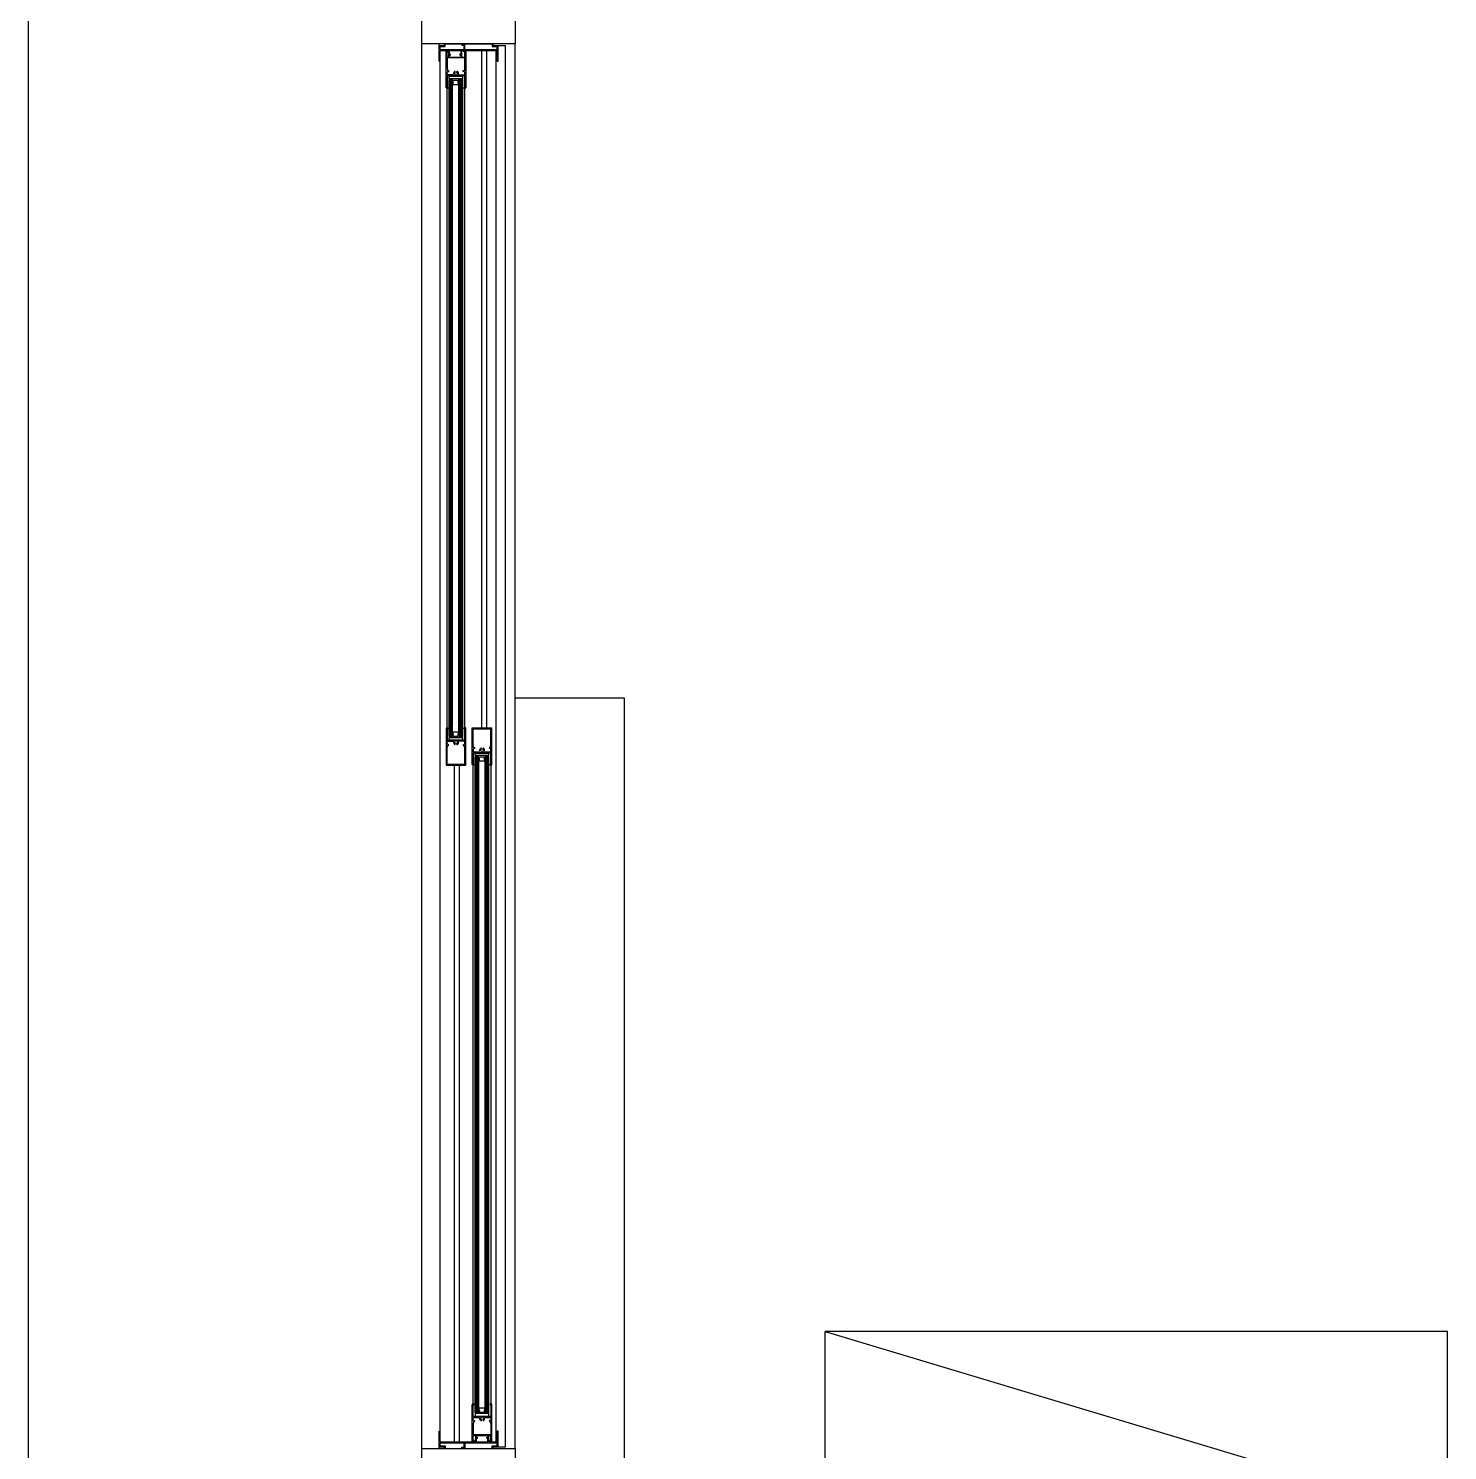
# Model space of a CAD drawing. Header units: millimetres. Extents: x 7649 to 34105, y 3983 to 25377.
# Drawn here: x 7649 to 9930, y 18327 to 20612 of the extents above; entities that cross this region are included whole.
import ezdxf

# ---------------------------------------------------------------- set-up
doc = ezdxf.new("R2010")
doc.units = ezdxf.units.MM

msp = doc.modelspace()

# ---------------------------------------------------------------- linework, layer by layer
at = {"layer": 'GEOMETRY', "color": 7}
for p, q in [((7649.45694, 5374.92222), (7649.45694, 25376.89306)), ((8281.81111, 18330.50972), (8281.81111, 20586.87639)), ((8309.32778, 20584.23056), (8309.32778, 20586.87639)), ((8318.85278, 20586.87639), (8317.26528, 20586.87639)), ((8317.26528, 20586.87639), (8317.26528, 20584.23056)), ((8318.85278, 20582.64306), (8318.85278, 20586.87639)), ((8318.85278, 20586.87639), (8394.52361, 20586.87639)), ((8345.84028, 20586.34722), (8345.84028, 20584.75972)), ((8345.84028, 20586.34722), (8350.60278, 20586.34722)), ((8350.60278, 20577.88056), (8350.60278, 20586.34722)), ((8396.11111, 20586.87639), (8394.52361, 20586.87639)), ((8394.52361, 20586.87639), (8394.52361, 20582.64306)), ((8396.11111, 20584.23056), (8396.11111, 20586.87639)), ((8431.56528, 18330.50972), (8431.56528, 20586.87639)), ((8309.32778, 20584.23056), (8317.26528, 20584.23056)), ((8309.32778, 20559.35972), (8309.32778, 20584.23056)), ((8310.91528, 20582.64306), (8318.85278, 20582.64306)), ((8310.91528, 20577.88056), (8310.91528, 20582.64306)), ((8310.91528, 20577.88056), (8349.54444, 20577.88056)), ((8310.91528, 20559.35972), (8310.91528, 20576.29306)), ((8310.91528, 20576.29306), (8324.67361, 20576.29306)), ((8310.91528, 18341.09306), (8310.91528, 20576.29306)), ((8320.44028, 20516.49722), (8320.44028, 20575.23472)), ((8320.44028, 20575.23472), (8323.61528, 20575.23472)), ((8322.02778, 20565.70972), (8322.02778, 20574.17639)), ((8322.02778, 20574.17639), (8323.61528, 20574.17639)), ((8322.02778, 20565.70972), (8350.60278, 20565.70972)), ((8350.60278, 20564.65139), (8322.02778, 20564.65139)), ((8322.02778, 20564.65139), (8322.02778, 20546.13056)), ((8323.61528, 20574.17639), (8323.61528, 20575.23472)), ((8324.67361, 20566.23889), (8324.67361, 20576.29306)), ((8324.67361, 20566.23889), (8326.26111, 20566.23889)), ((8326.26111, 20570.47222), (8326.26111, 20576.29306)), ((8326.26111, 20576.29306), (8344.25278, 20576.29306)), ((8326.26111, 20570.47222), (8327.84861, 20570.47222)), ((8326.26111, 20566.23889), (8326.26111, 20568.88472)), ((8326.26111, 20568.88472), (8327.84861, 20568.88472)), ((8327.84861, 20568.88472), (8327.84861, 20570.47222)), ((8344.25278, 20570.47222), (8342.66528, 20570.47222)), ((8342.66528, 20570.47222), (8342.66528, 20568.88472)), ((8342.66528, 20568.88472), (8344.25278, 20568.88472)), ((8344.25278, 20576.29306), (8344.25278, 20570.47222)), ((8344.25278, 20568.88472), (8344.25278, 20566.23889)), ((8344.25278, 20566.23889), (8345.84028, 20566.23889)), ((8345.84028, 20584.75972), (8349.54444, 20584.75972)), ((8345.84028, 20576.29306), (8402.46111, 20576.29306)), ((8345.84028, 20566.23889), (8345.84028, 20576.29306)), ((8349.01528, 20575.23472), (8352.19028, 20575.23472)), ((8349.01528, 20574.17639), (8349.01528, 20575.23472)), ((8350.60278, 20574.17639), (8349.01528, 20574.17639)), ((8349.54444, 20577.88056), (8349.54444, 20584.75972)), ((8350.60278, 20577.88056), (8402.46111, 20577.88056)), ((8350.60278, 20565.70972), (8350.60278, 20574.17639)), ((8350.60278, 20546.13056), (8350.60278, 20564.65139)), ((8352.19028, 20575.23472), (8352.19028, 20516.49722)), ((8378.11944, 19488.32639), (8378.11944, 20576.29306)), ((8386.05694, 19488.32639), (8386.05694, 20576.29306)), ((8394.52361, 20582.64306), (8402.46111, 20582.64306)), ((8396.11111, 20584.23056), (8404.04861, 20584.23056)), ((8400.87361, 18341.09306), (8400.87361, 20576.29306)), ((8402.46111, 20577.88056), (8402.46111, 20582.64306)), ((8402.46111, 20576.29306), (8402.46111, 20559.35972)), ((8404.04861, 20584.23056), (8416.21944, 20584.23056)), ((8404.04861, 20559.35972), (8404.04861, 20584.23056)), ((8416.21944, 18333.15556), (8416.21944, 20584.23056)), ((8309.32778, 20559.35972), (8310.91528, 20559.35972)), ((8322.02778, 20546.13056), (8322.55694, 20546.13056)), ((8322.02778, 20541.36806), (8324.67361, 20542.95556)), ((8322.02778, 20537.13472), (8322.02778, 20541.36806)), ((8322.55694, 20546.13056), (8322.55694, 20543.48472)), ((8322.55694, 20543.48472), (8324.67361, 20543.48472)), ((8325.20278, 20542.95556), (8325.20278, 20543.48472)), ((8332.6469, 20540.04827), (8332.61231, 20539.62178)), ((8332.61231, 20539.62178), (8332.62402, 20539.19188)), ((8332.72688, 20540.46756), (8332.6469, 20540.04827)), ((8332.8513, 20540.87588), (8332.72688, 20540.46756)), ((8333.01923, 20541.26944), (8332.8513, 20540.87588)), ((8333.22974, 20541.64446), (8333.01923, 20541.26944)), ((8333.48189, 20541.99715), (8333.22974, 20541.64446)), ((8333.77475, 20542.32375), (8333.48189, 20541.99715)), ((8334.10738, 20542.62046), (8333.77475, 20542.32375)), ((8334.03005, 20542.29781), (8333.9687, 20542.25354)), ((8334.09458, 20542.33563), (8334.03005, 20542.29781)), ((8334.16179, 20542.36697), (8334.09458, 20542.33563)), ((8334.2312, 20542.39175), (8334.16179, 20542.36697)), ((8334.19861, 20540.30972), (8334.72778, 20540.30972)), ((8334.21164, 20539.76508), (8334.19861, 20539.51597)), ((8334.19861, 20539.51597), (8334.21164, 20539.26687)), ((8334.25074, 20540.01203), (8334.21164, 20539.76508)), ((8334.21164, 20539.26687), (8334.25074, 20539.01992)), ((8334.30233, 20542.40992), (8334.2312, 20542.39175)), ((8334.3159, 20540.25467), (8334.25074, 20540.01203)), ((8334.3747, 20542.42144), (8334.30233, 20542.40992)), ((8334.40712, 20540.49085), (8334.3159, 20540.25467)), ((8334.44783, 20542.42624), (8334.3747, 20542.42144)), ((8334.52441, 20540.71842), (8334.40712, 20540.49085)), ((8334.52122, 20542.42428), (8334.44783, 20542.42624)), ((8334.5944, 20542.4155), (8334.52122, 20542.42428)), ((8334.66776, 20540.93521), (8334.52441, 20540.71842)), ((8334.66688, 20542.39984), (8334.5944, 20542.4155)), ((8334.73818, 20542.37724), (8334.66688, 20542.39984)), ((8334.80782, 20542.34767), (8334.73818, 20542.37724)), ((8334.87434, 20542.31162), (8334.80782, 20542.34767)), ((8334.93643, 20542.26992), (8334.87434, 20542.31162)), ((8334.99383, 20542.22298), (8334.93643, 20542.26992)), ((8335.04629, 20542.17121), (8334.99383, 20542.22298)), ((8335.01786, 20541.06485), (8335.05468, 20541.10331)), ((8335.09355, 20542.11502), (8335.04629, 20542.17121)), ((8335.05468, 20541.10331), (8335.08865, 20541.14392)), ((8335.08865, 20541.14392), (8335.11972, 20541.18652)), ((8335.13535, 20542.05483), (8335.09355, 20542.11502)), ((8335.11972, 20541.18652), (8335.14779, 20541.23094)), ((8335.17143, 20541.99105), (8335.13535, 20542.05483)), ((8335.14779, 20541.23094), (8335.17282, 20541.27702)), ((8335.20152, 20541.92408), (8335.17143, 20541.99105)), ((8335.17282, 20541.27702), (8335.19473, 20541.3246)), ((8335.19473, 20541.3246), (8335.21346, 20541.37352)), ((8335.22538, 20541.85434), (8335.20152, 20541.92408)), ((8335.21346, 20541.37352), (8335.22893, 20541.42363)), ((8335.24274, 20541.78225), (8335.22538, 20541.85434)), ((8335.22893, 20541.42363), (8335.24109, 20541.47475)), ((8335.24109, 20541.47475), (8335.24985, 20541.52674)), ((8335.25335, 20541.70821), (8335.24274, 20541.78225)), ((8335.24985, 20541.52674), (8335.25516, 20541.57942)), ((8335.25694, 20541.63264), (8335.25335, 20541.70821)), ((8335.25516, 20541.57942), (8335.25694, 20541.63264)), ((8337.37659, 20541.70167), (8337.37415, 20541.60329)), ((8337.37415, 20541.60329), (8337.38385, 20541.50536)), ((8337.39119, 20541.79928), (8337.37659, 20541.70167)), ((8337.38385, 20541.50536), (8337.40563, 20541.40909)), ((8337.41802, 20541.89492), (8337.39119, 20541.79928)), ((8337.40563, 20541.40909), (8337.43945, 20541.3157)), ((8337.45711, 20541.98738), (8337.41802, 20541.89492)), ((8337.43945, 20541.3157), (8337.48527, 20541.22638)), ((8337.50851, 20542.07544), (8337.45711, 20541.98738)), ((8337.48527, 20541.22638), (8337.54303, 20541.14236)), ((8337.57225, 20542.15789), (8337.50851, 20542.07544)), ((8337.54303, 20541.14236), (8337.6127, 20541.06485)), ((8337.64615, 20542.23139), (8337.57225, 20542.15789)), ((8337.72714, 20542.29333), (8337.64615, 20542.23139)), ((8337.81403, 20542.3436), (8337.72714, 20542.29333)), ((8337.90559, 20542.3821), (8337.81403, 20542.3436)), ((8338.00064, 20542.40872), (8337.90559, 20542.3821)), ((8338.09795, 20542.42335), (8338.00064, 20542.40872)), ((8338.19633, 20542.42589), (8338.09795, 20542.42335)), ((8338.29455, 20542.41624), (8338.19633, 20542.42589)), ((8338.39143, 20542.39428), (8338.29455, 20542.41624)), ((8338.48574, 20542.35992), (8338.39143, 20542.39428)), ((8338.57629, 20542.31304), (8338.48574, 20542.35992)), ((8338.63531, 20540.71842), (8338.49196, 20540.93521)), ((8338.66186, 20542.25354), (8338.57629, 20542.31304)), ((8338.7526, 20540.49085), (8338.63531, 20540.71842)), ((8338.84382, 20540.25467), (8338.7526, 20540.49085)), ((8338.90898, 20540.01203), (8338.84382, 20540.25467)), ((8338.94808, 20539.76508), (8338.90898, 20540.01203)), ((8338.90898, 20539.01992), (8338.94808, 20539.26687)), ((8338.96111, 20539.51597), (8338.94808, 20539.76508)), ((8338.94808, 20539.26687), (8338.96111, 20539.51597)), ((8339.28039, 20542.42427), (8339.05234, 20542.62046)), ((8339.49146, 20542.21297), (8339.28039, 20542.42427)), ((8339.685, 20541.98768), (8339.49146, 20542.21297)), ((8339.86047, 20541.74952), (8339.685, 20541.98768)), ((8340.01733, 20541.49962), (8339.86047, 20541.74952)), ((8340.15503, 20541.2391), (8340.01733, 20541.49962)), ((8340.27303, 20540.96908), (8340.15503, 20541.2391)), ((8340.37079, 20540.6907), (8340.27303, 20540.96908)), ((8340.44778, 20540.40507), (8340.37079, 20540.6907)), ((8340.50343, 20540.11333), (8340.44778, 20540.40507)), ((8340.53723, 20539.81658), (8340.50343, 20540.11333)), ((8340.54861, 20539.51597), (8340.53723, 20539.81658)), ((8340.53913, 20539.24182), (8340.54624, 20539.37871)), ((8340.54624, 20539.37871), (8340.54861, 20539.51597)), ((8347.42778, 20542.95556), (8347.42778, 20543.48472)), ((8350.60278, 20541.36806), (8347.42778, 20542.95556)), ((8350.07361, 20543.48472), (8347.95694, 20543.48472)), ((8350.60278, 20546.13056), (8350.07361, 20546.13056)), ((8350.07361, 20546.13056), (8350.07361, 20543.48472)), ((8350.60278, 20537.13472), (8350.60278, 20541.36806)), ((8402.46111, 20559.35972), (8404.04861, 20559.35972)), ((8320.96944, 20516.76181), (8320.97669, 20516.6541)), ((8320.97669, 20516.6541), (8320.9978, 20516.55079)), ((8320.9978, 20516.55079), (8321.03182, 20516.45284)), ((8321.03182, 20516.45284), (8321.07781, 20516.36118)), ((8332.08194, 20537.13472), (8322.02778, 20537.13472)), ((8350.60278, 20535.54722), (8322.02778, 20535.54722)), ((8322.02778, 20535.54722), (8322.02778, 20517.02639)), ((8322.02778, 20517.02639), (8323.08611, 20517.02639)), ((8323.08611, 20517.02639), (8323.08611, 20515.43889)), ((8325.20278, 20530.78472), (8325.20278, 20535.01806)), ((8325.20278, 20535.01806), (8347.42778, 20535.01806)), ((8347.42778, 20530.78472), (8325.20278, 20530.78472)), ((8325.20278, 19474.03889), (8325.20278, 20529.72639)), ((8325.20278, 20529.72639), (8331.02361, 20529.72639)), ((8326.26111, 19474.03889), (8326.26111, 20529.72639)), ((8327.31944, 19474.03889), (8327.31944, 20529.72639)), ((8328.37778, 19474.03889), (8328.37778, 20529.72639)), ((8329.43611, 19474.03889), (8329.43611, 20529.72639)), ((8329.96528, 19474.03889), (8329.96528, 20529.72639)), ((8331.02361, 19474.03889), (8331.02361, 20529.72639)), ((8331.55278, 20524.96389), (8332.61111, 20528.66806)), ((8331.55278, 20524.96389), (8331.55278, 20521.78889)), ((8331.55278, 20521.78889), (8340.54861, 20521.78889)), ((8332.61111, 20528.66806), (8339.49028, 20528.66806)), ((8332.62402, 20539.19188), (8332.68298, 20538.76234)), ((8332.68298, 20538.76234), (8332.79012, 20538.33696)), ((8332.79012, 20538.33696), (8332.94637, 20537.91951)), ((8334.19861, 20537.66389), (8334.72778, 20537.66389)), ((8334.25074, 20539.01992), (8334.3159, 20538.77727)), ((8334.3159, 20538.77727), (8334.40712, 20538.54109)), ((8334.40712, 20538.54109), (8334.52441, 20538.31353)), ((8334.52441, 20538.31353), (8334.66776, 20538.09673)), ((8334.72778, 20537.66389), (8334.72778, 20537.13472)), ((8335.16062, 20537.60388), (8335.37742, 20537.46052)), ((8335.37742, 20537.46052), (8335.60498, 20537.34324)), ((8335.60498, 20537.34324), (8335.84116, 20537.25201)), ((8335.84116, 20537.25201), (8336.0838, 20537.18685)), ((8336.0838, 20537.18685), (8336.33076, 20537.14775)), ((8336.33076, 20537.14775), (8336.57986, 20537.13472)), ((8336.57986, 20537.13472), (8336.82897, 20537.14775)), ((8336.82897, 20537.14775), (8337.07592, 20537.18685)), ((8337.07592, 20537.18685), (8337.31856, 20537.25201)), ((8337.31856, 20537.25201), (8337.55474, 20537.34324)), ((8337.37361, 20537.13472), (8337.37361, 20537.66389)), ((8337.55474, 20537.34324), (8337.78231, 20537.46052)), ((8337.78231, 20537.46052), (8337.9991, 20537.60388)), ((8338.49196, 20538.09673), (8338.63531, 20538.31353)), ((8338.63531, 20538.31353), (8338.7526, 20538.54109)), ((8338.7526, 20538.54109), (8338.84382, 20538.77727)), ((8338.84382, 20538.77727), (8338.90898, 20539.01992)), ((8339.49028, 20524.96389), (8340.54861, 20528.66806)), ((8340.01944, 20537.13472), (8350.60278, 20537.13472)), ((8340.21335, 20537.91951), (8340.26639, 20538.04613)), ((8340.26639, 20538.04613), (8340.31496, 20538.17432)), ((8340.31496, 20538.17432), (8340.35901, 20538.30395)), ((8340.35901, 20538.30395), (8340.39854, 20538.43491)), ((8340.39854, 20538.43491), (8340.43351, 20538.56707)), ((8340.43351, 20538.56707), (8340.46389, 20538.70033)), ((8340.46389, 20538.70033), (8340.48967, 20538.83455)), ((8340.48967, 20538.83455), (8340.51082, 20538.96962)), ((8340.51082, 20538.96962), (8340.52732, 20539.10541)), ((8340.52732, 20539.10541), (8340.53913, 20539.24182)), ((8340.54861, 20521.78889), (8340.54861, 20524.96389)), ((8341.07778, 19474.03889), (8341.07778, 20529.72639)), ((8341.07778, 20529.72639), (8347.42778, 20529.72639)), ((8342.13611, 19474.03889), (8342.13611, 20529.72639)), ((8343.19444, 19474.03889), (8343.19444, 20529.72639)), ((8344.25278, 19474.03889), (8344.25278, 20529.72639)), ((8345.31111, 19474.03889), (8345.31111, 20529.72639)), ((8346.36944, 19474.03889), (8346.36944, 20529.72639)), ((8347.42778, 20530.78472), (8347.42778, 20535.01806)), ((8347.42778, 19474.03889), (8347.42778, 20529.72639)), ((8349.54444, 20515.43889), (8349.54444, 20517.02639)), ((8349.54444, 20517.02639), (8350.60278, 20517.02639)), ((8350.60278, 20517.02639), (8350.60278, 20535.54722)), ((8352.08191, 20516.36118), (8352.1279, 20516.45284)), ((8352.1279, 20516.45284), (8352.16192, 20516.55079)), ((8352.16192, 20516.55079), (8352.18303, 20516.6541)), ((8352.18303, 20516.6541), (8352.19028, 20516.76181)), ((8321.07781, 20516.36118), (8321.13483, 20516.27677)), ((8321.13483, 20516.27677), (8321.20193, 20516.20054)), ((8321.20193, 20516.20054), (8321.27816, 20516.13344)), ((8321.27816, 20516.13344), (8321.36257, 20516.07643)), ((8321.36257, 20516.07643), (8321.45423, 20516.03043)), ((8321.45423, 20516.03043), (8321.55218, 20515.99641)), ((8323.08611, 20515.43889), (8321.49861, 20515.43889)), ((8321.55218, 20515.99641), (8321.65549, 20515.9753)), ((8321.65549, 20515.9753), (8321.76319, 20515.96806)), ((8322.02778, 19488.32639), (8322.02778, 20515.43889)), ((8351.13194, 20515.43889), (8349.54444, 20515.43889)), ((8350.60278, 19488.32639), (8350.60278, 20515.43889)), ((8351.39653, 20515.96806), (8351.50424, 20515.9753)), ((8351.50424, 20515.9753), (8351.60754, 20515.99641)), ((8351.60754, 20515.99641), (8351.70549, 20516.03043)), ((8351.70549, 20516.03043), (8351.79715, 20516.07643)), ((8351.79715, 20516.07643), (8351.88157, 20516.13344)), ((8351.88157, 20516.13344), (8351.95779, 20516.20054)), ((8351.95779, 20516.20054), (8352.02489, 20516.27677)), ((8352.02489, 20516.27677), (8352.08191, 20516.36118)), ((8431.56528, 19536.48056), (8606.71944, 19536.48056)), ((8606.71944, 19536.48056), (8606.71944, 14604.64722)), ((8321.55218, 19488.29804), (8321.45423, 19488.26401)), ((8321.49861, 19488.32639), (8323.08611, 19488.32639)), ((8321.65549, 19488.31914), (8321.55218, 19488.29804)), ((8321.76319, 19488.32639), (8321.65549, 19488.31914)), ((8323.08611, 19488.32639), (8323.08611, 19486.73889)), ((8349.54444, 19486.73889), (8349.54444, 19488.32639)), ((8349.54444, 19488.32639), (8351.13194, 19488.32639)), ((8351.50424, 19488.31914), (8351.39653, 19488.32639)), ((8351.60754, 19488.29804), (8351.50424, 19488.31914)), ((8351.70549, 19488.26401), (8351.60754, 19488.29804)), ((8362.24444, 19488.32639), (8393.99444, 19488.32639)), ((8362.24444, 19429.05972), (8362.24444, 19488.32639)), ((8393.99444, 19429.05972), (8393.99444, 19488.32639)), ((8320.44028, 19487.26806), (8320.44028, 19428.00139)), ((8320.97669, 19487.64035), (8320.96944, 19487.53264)), ((8320.9978, 19487.74365), (8320.97669, 19487.64035)), ((8321.03182, 19487.8416), (8320.9978, 19487.74365)), ((8321.07781, 19487.93326), (8321.03182, 19487.8416)), ((8321.13483, 19488.01768), (8321.07781, 19487.93326)), ((8321.20193, 19488.09391), (8321.13483, 19488.01768)), ((8321.27816, 19488.161), (8321.20193, 19488.09391)), ((8321.36257, 19488.21802), (8321.27816, 19488.161)), ((8321.45423, 19488.26401), (8321.36257, 19488.21802)), ((8323.08611, 19486.73889), (8322.02778, 19486.73889)), ((8322.02778, 19486.73889), (8322.02778, 19468.21806)), ((8322.02778, 19468.21806), (8350.60278, 19468.21806)), ((8322.02778, 19462.39722), (8322.02778, 19466.63056)), ((8322.02778, 19466.63056), (8332.08194, 19466.63056)), ((8325.20278, 19474.03889), (8331.02361, 19474.03889)), ((8325.20278, 19472.45139), (8347.42778, 19472.45139)), ((8325.20278, 19468.74722), (8325.20278, 19472.45139)), ((8325.20278, 19468.74722), (8347.42778, 19468.74722)), ((8340.54861, 19481.44722), (8331.55278, 19481.44722)), ((8331.55278, 19481.44722), (8331.55278, 19478.27222)), ((8331.55278, 19474.56806), (8332.61111, 19478.27222)), ((8332.61111, 19474.56806), (8339.49028, 19474.56806)), ((8332.67005, 19465.4599), (8332.6489, 19465.32483)), ((8332.69583, 19465.59412), (8332.67005, 19465.4599)), ((8332.72622, 19465.72737), (8332.69583, 19465.59412)), ((8332.76119, 19465.85954), (8332.72622, 19465.72737)), ((8332.80071, 19465.99049), (8332.76119, 19465.85954)), ((8332.84477, 19466.12013), (8332.80071, 19465.99049)), ((8332.89333, 19466.24831), (8332.84477, 19466.12013)), ((8332.94637, 19466.37494), (8332.89333, 19466.24831)), ((8334.19861, 19465.57222), (8334.72778, 19465.57222)), ((8334.3159, 19465.51717), (8334.25074, 19465.27453)), ((8334.40712, 19465.75335), (8334.3159, 19465.51717)), ((8334.52441, 19465.98092), (8334.40712, 19465.75335)), ((8334.66776, 19466.19771), (8334.52441, 19465.98092)), ((8335.37742, 19466.83392), (8335.16062, 19466.69057)), ((8335.60498, 19466.95121), (8335.37742, 19466.83392)), ((8335.84116, 19467.04243), (8335.60498, 19466.95121)), ((8336.0838, 19467.10759), (8335.84116, 19467.04243)), ((8336.33076, 19467.14669), (8336.0838, 19467.10759)), ((8336.57986, 19467.15972), (8336.33076, 19467.14669)), ((8336.82897, 19467.14669), (8336.57986, 19467.15972)), ((8337.07592, 19467.10759), (8336.82897, 19467.14669)), ((8337.31856, 19467.04243), (8337.07592, 19467.10759)), ((8337.55474, 19466.95121), (8337.31856, 19467.04243)), ((8337.78231, 19466.83392), (8337.55474, 19466.95121)), ((8337.9991, 19466.69057), (8337.78231, 19466.83392)), ((8338.63531, 19465.98092), (8338.49196, 19466.19771)), ((8338.7526, 19465.75335), (8338.63531, 19465.98092)), ((8338.84382, 19465.51717), (8338.7526, 19465.75335)), ((8338.90898, 19465.27453), (8338.84382, 19465.51717)), ((8339.49028, 19474.56806), (8340.54861, 19478.27222)), ((8350.60278, 19466.63056), (8340.01944, 19466.63056)), ((8340.36961, 19465.95749), (8340.21335, 19466.37494)), ((8340.47675, 19465.5321), (8340.36961, 19465.95749)), ((8340.5357, 19465.10257), (8340.47675, 19465.5321)), ((8340.54861, 19478.27222), (8340.54861, 19481.44722)), ((8341.07778, 19474.03889), (8347.42778, 19474.03889)), ((8347.42778, 19468.74722), (8347.42778, 19472.45139)), ((8350.60278, 19486.73889), (8349.54444, 19486.73889)), ((8350.60278, 19468.21806), (8350.60278, 19486.73889)), ((8350.60278, 19462.39722), (8350.60278, 19466.63056)), ((8351.79715, 19488.21802), (8351.70549, 19488.26401)), ((8351.88157, 19488.161), (8351.79715, 19488.21802)), ((8351.95779, 19488.09391), (8351.88157, 19488.161)), ((8352.02489, 19488.01768), (8351.95779, 19488.09391)), ((8352.08191, 19487.93326), (8352.02489, 19488.01768)), ((8352.1279, 19487.8416), (8352.08191, 19487.93326)), ((8352.16192, 19487.74365), (8352.1279, 19487.8416)), ((8352.18303, 19487.64035), (8352.16192, 19487.74365)), ((8352.19028, 19487.53264), (8352.18303, 19487.64035)), ((8352.19028, 19428.00139), (8352.19028, 19487.26806)), ((8363.83194, 19459.22222), (8363.83194, 19486.73889)), ((8363.83194, 19486.73889), (8392.40694, 19486.73889)), ((8392.40694, 19459.22222), (8392.40694, 19486.73889)), ((8324.67361, 19460.28056), (8322.02778, 19462.39722)), ((8322.02778, 19429.58889), (8322.02778, 19457.10556)), ((8322.02778, 19457.10556), (8322.55694, 19457.10556)), ((8322.55694, 19459.75139), (8324.67361, 19459.75139)), ((8322.55694, 19457.10556), (8322.55694, 19459.75139)), ((8332.61349, 19464.91573), (8332.61111, 19464.77847)), ((8332.61111, 19464.77847), (8332.6225, 19464.47786)), ((8332.62059, 19465.05263), (8332.61349, 19464.91573)), ((8332.6324, 19465.18903), (8332.62059, 19465.05263)), ((8332.6225, 19464.47786), (8332.65629, 19464.18112)), ((8332.6489, 19465.32483), (8332.6324, 19465.18903)), ((8332.65629, 19464.18112), (8332.71195, 19463.88937)), ((8332.71195, 19463.88937), (8332.78893, 19463.60374)), ((8332.78893, 19463.60374), (8332.88669, 19463.32536)), ((8332.88669, 19463.32536), (8333.00469, 19463.05535)), ((8333.00469, 19463.05535), (8333.14239, 19462.79482)), ((8333.14239, 19462.79482), (8333.29925, 19462.54492)), ((8333.29925, 19462.54492), (8333.47472, 19462.30676)), ((8333.47472, 19462.30676), (8333.66826, 19462.08147)), ((8333.66826, 19462.08147), (8333.87933, 19461.87017)), ((8333.87933, 19461.87017), (8334.10738, 19461.67399)), ((8333.9687, 19461.51174), (8334.05427, 19461.45224)), ((8334.05427, 19461.45224), (8334.14481, 19461.40536)), ((8334.14481, 19461.40536), (8334.23913, 19461.37099)), ((8334.21164, 19465.02758), (8334.19861, 19464.77847)), ((8334.19861, 19464.77847), (8334.21164, 19464.52937)), ((8334.19861, 19462.92639), (8334.72778, 19462.92639)), ((8334.25074, 19465.27453), (8334.21164, 19465.02758)), ((8334.21164, 19464.52937), (8334.25074, 19464.28242)), ((8334.23913, 19461.37099), (8334.336, 19461.34904)), ((8334.25074, 19464.28242), (8334.3159, 19464.03977)), ((8334.3159, 19464.03977), (8334.40712, 19463.80359)), ((8334.336, 19461.34904), (8334.43423, 19461.33938)), ((8334.40712, 19463.80359), (8334.52441, 19463.57603)), ((8334.43423, 19461.33938), (8334.5326, 19461.34193)), ((8334.52441, 19463.57603), (8334.66776, 19463.35923)), ((8334.5326, 19461.34193), (8334.62992, 19461.35656)), ((8334.62992, 19461.35656), (8334.72496, 19461.38318)), ((8334.72496, 19461.38318), (8334.81653, 19461.42168)), ((8334.72778, 19462.92639), (8334.72778, 19462.39722)), ((8334.81653, 19461.42168), (8334.90341, 19461.47195)), ((8334.90341, 19461.47195), (8334.98441, 19461.53389)), ((8334.98441, 19461.53389), (8335.0583, 19461.60739)), ((8335.08753, 19462.62291), (8335.01786, 19462.70043)), ((8335.0583, 19461.60739), (8335.12205, 19461.68984)), ((8335.14529, 19462.53889), (8335.08753, 19462.62291)), ((8335.12205, 19461.68984), (8335.17345, 19461.7779)), ((8335.19111, 19462.44958), (8335.14529, 19462.53889)), ((8335.17345, 19461.7779), (8335.21254, 19461.87035)), ((8335.22492, 19462.35618), (8335.19111, 19462.44958)), ((8335.21254, 19461.87035), (8335.23936, 19461.966)), ((8335.24671, 19462.25992), (8335.22492, 19462.35618)), ((8335.23936, 19461.966), (8335.25397, 19462.06361)), ((8335.2564, 19462.16199), (8335.24671, 19462.25992)), ((8335.25397, 19462.06361), (8335.2564, 19462.16199)), ((8337.37361, 19462.39722), (8337.37361, 19462.92639)), ((8337.3754, 19462.18586), (8337.37361, 19462.13264)), ((8337.37361, 19462.13264), (8337.3772, 19462.05707)), ((8337.3807, 19462.23854), (8337.3754, 19462.18586)), ((8337.3772, 19462.05707), (8337.38781, 19461.98303)), ((8337.38947, 19462.29052), (8337.3807, 19462.23854)), ((8337.38781, 19461.98303), (8337.40517, 19461.91093)), ((8337.40162, 19462.34165), (8337.38947, 19462.29052)), ((8337.41709, 19462.39175), (8337.40162, 19462.34165)), ((8337.40517, 19461.91093), (8337.42903, 19461.8412)), ((8337.43582, 19462.44068), (8337.41709, 19462.39175)), ((8337.42903, 19461.8412), (8337.45913, 19461.77423)), ((8337.45773, 19462.48826), (8337.43582, 19462.44068)), ((8337.48276, 19462.53434), (8337.45773, 19462.48826)), ((8337.45913, 19461.77423), (8337.49521, 19461.71045)), ((8337.51084, 19462.57876), (8337.48276, 19462.53434)), ((8337.49521, 19461.71045), (8337.537, 19461.65025)), ((8337.5419, 19462.62136), (8337.51084, 19462.57876)), ((8337.537, 19461.65025), (8337.58426, 19461.59407)), ((8337.57588, 19462.66197), (8337.5419, 19462.62136)), ((8337.6127, 19462.70043), (8337.57588, 19462.66197)), ((8337.58426, 19461.59407), (8337.63672, 19461.5423)), ((8337.63672, 19461.5423), (8337.69413, 19461.49536)), ((8337.69413, 19461.49536), (8337.75622, 19461.45366)), ((8337.75622, 19461.45366), (8337.82274, 19461.41761)), ((8337.82274, 19461.41761), (8337.89237, 19461.38803)), ((8337.89237, 19461.38803), (8337.96368, 19461.36544)), ((8337.96368, 19461.36544), (8338.03616, 19461.34978)), ((8338.03616, 19461.34978), (8338.10934, 19461.341)), ((8338.10934, 19461.341), (8338.18273, 19461.33903)), ((8338.18273, 19461.33903), (8338.25585, 19461.34384)), ((8338.25585, 19461.34384), (8338.32822, 19461.35536)), ((8338.32822, 19461.35536), (8338.39935, 19461.37353)), ((8338.39935, 19461.37353), (8338.46877, 19461.39831)), ((8338.46877, 19461.39831), (8338.53598, 19461.42964)), ((8338.49196, 19463.35923), (8338.63531, 19463.57603)), ((8338.53598, 19461.42964), (8338.6005, 19461.46747)), ((8338.6005, 19461.46747), (8338.66186, 19461.51174)), ((8338.63531, 19463.57603), (8338.7526, 19463.80359)), ((8338.7526, 19463.80359), (8338.84382, 19464.03977)), ((8338.84382, 19464.03977), (8338.90898, 19464.28242)), ((8338.94808, 19465.02758), (8338.90898, 19465.27453)), ((8338.90898, 19464.28242), (8338.94808, 19464.52937)), ((8338.96111, 19464.77847), (8338.94808, 19465.02758)), ((8338.94808, 19464.52937), (8338.96111, 19464.77847)), ((8339.05234, 19461.67399), (8339.38497, 19461.9707)), ((8339.38497, 19461.9707), (8339.67783, 19462.29729)), ((8339.67783, 19462.29729), (8339.92998, 19462.64999)), ((8339.92998, 19462.64999), (8340.14049, 19463.02501)), ((8340.14049, 19463.02501), (8340.30842, 19463.41857)), ((8340.30842, 19463.41857), (8340.43284, 19463.82688)), ((8340.43284, 19463.82688), (8340.51282, 19464.24618)), ((8340.51282, 19464.24618), (8340.54742, 19464.67267)), ((8340.54742, 19464.67267), (8340.5357, 19465.10257)), ((8347.42778, 19460.28056), (8350.60278, 19462.39722)), ((8347.95694, 19459.75139), (8350.07361, 19459.75139)), ((8350.07361, 19457.10556), (8350.07361, 19459.75139)), ((8350.07361, 19457.10556), (8350.60278, 19457.10556)), ((8350.60278, 19429.58889), (8350.60278, 19457.10556)), ((8363.83194, 19459.22222), (8364.36111, 19459.22222)), ((8367.00694, 19456.04722), (8363.83194, 19453.93056)), ((8363.83194, 19453.93056), (8363.83194, 19449.69722)), ((8363.83194, 19449.69722), (8374.41528, 19449.69722)), ((8392.40694, 19448.10972), (8363.83194, 19448.10972)), ((8363.83194, 19448.10972), (8363.83194, 19429.58889)), ((8364.36111, 19456.57639), (8364.36111, 19459.22222)), ((8364.36111, 19456.57639), (8366.47778, 19456.57639)), ((8367.00694, 19443.87639), (8367.00694, 19447.58056)), ((8367.00694, 19447.58056), (8389.23194, 19447.58056)), ((8389.23194, 19443.87639), (8367.00694, 19443.87639)), ((8374.45107, 19452.61077), (8374.41647, 19452.18428)), ((8374.41647, 19452.18428), (8374.42818, 19451.75438)), ((8374.42818, 19451.75438), (8374.48714, 19451.32484)), ((8374.53105, 19453.03006), (8374.45107, 19452.61077)), ((8374.48714, 19451.32484), (8374.59428, 19450.89946)), ((8374.65547, 19453.43838), (8374.53105, 19453.03006)), ((8374.59428, 19450.89946), (8374.75054, 19450.48201)), ((8374.8234, 19453.83194), (8374.65547, 19453.43838)), ((8375.03391, 19454.20696), (8374.8234, 19453.83194)), ((8375.28606, 19454.55965), (8375.03391, 19454.20696)), ((8375.57892, 19454.88625), (8375.28606, 19454.55965)), ((8375.91155, 19455.18296), (8375.57892, 19454.88625)), ((8376.01581, 19452.32758), (8376.00278, 19452.07847)), ((8376.00278, 19452.07847), (8376.01581, 19451.82937)), ((8376.05491, 19452.57453), (8376.01581, 19452.32758)), ((8376.01581, 19451.82937), (8376.05491, 19451.58242)), ((8376.12007, 19452.81717), (8376.05491, 19452.57453)), ((8376.05491, 19451.58242), (8376.12007, 19451.33977)), ((8376.21129, 19453.05335), (8376.12007, 19452.81717)), ((8376.12007, 19451.33977), (8376.21129, 19451.10359)), ((8376.32858, 19453.28092), (8376.21129, 19453.05335)), ((8376.21129, 19451.10359), (8376.32858, 19450.87603)), ((8376.36339, 19455.38947), (8376.30203, 19455.3452)), ((8376.47193, 19453.49771), (8376.32858, 19453.28092)), ((8376.32858, 19450.87603), (8376.47193, 19450.65923)), ((8376.42791, 19455.4273), (8376.36339, 19455.38947)), ((8376.49512, 19455.45863), (8376.42791, 19455.4273)), ((8376.56453, 19455.48341), (8376.49512, 19455.45863)), ((8376.63567, 19455.50159), (8376.56453, 19455.48341)), ((8376.70804, 19455.51311), (8376.63567, 19455.50159)), ((8376.78116, 19455.51791), (8376.70804, 19455.51311)), ((8376.85455, 19455.51595), (8376.78116, 19455.51791)), ((8376.92773, 19455.50716), (8376.85455, 19455.51595)), ((8377.00021, 19455.4915), (8376.92773, 19455.50716)), ((8376.96479, 19450.16638), (8377.18158, 19450.02302)), ((8377.07152, 19455.46891), (8377.00021, 19455.4915)), ((8377.06111, 19453.40139), (8377.06111, 19453.93056)), ((8377.14115, 19455.43934), (8377.07152, 19455.46891)), ((8377.20767, 19455.40329), (8377.14115, 19455.43934)), ((8377.18158, 19450.02302), (8377.40915, 19449.90574)), ((8377.26976, 19455.36159), (8377.20767, 19455.40329)), ((8377.32717, 19455.31465), (8377.26976, 19455.36159)), ((8377.37963, 19455.26288), (8377.32717, 19455.31465)), ((8377.35119, 19454.15652), (8377.38801, 19454.19498)), ((8377.42689, 19455.20669), (8377.37963, 19455.26288)), ((8377.38801, 19454.19498), (8377.42199, 19454.23559)), ((8377.40915, 19449.90574), (8377.64533, 19449.81451)), ((8377.42199, 19454.23559), (8377.45305, 19454.27818)), ((8377.46868, 19455.1465), (8377.42689, 19455.20669)), ((8377.45305, 19454.27818), (8377.48113, 19454.3226)), ((8377.50476, 19455.08271), (8377.46868, 19455.1465)), ((8377.48113, 19454.3226), (8377.50616, 19454.36868)), ((8377.53486, 19455.01575), (8377.50476, 19455.08271)), ((8377.50616, 19454.36868), (8377.52807, 19454.41627)), ((8377.52807, 19454.41627), (8377.54679, 19454.46519)), ((8377.55871, 19454.94601), (8377.53486, 19455.01575)), ((8377.54679, 19454.46519), (8377.56227, 19454.5153)), ((8377.57608, 19454.87392), (8377.55871, 19454.94601)), ((8377.56227, 19454.5153), (8377.57442, 19454.56642)), ((8377.57442, 19454.56642), (8377.58319, 19454.6184)), ((8377.58668, 19454.79988), (8377.57608, 19454.87392)), ((8377.58319, 19454.6184), (8377.58849, 19454.67109)), ((8377.59028, 19454.72431), (8377.58668, 19454.79988)), ((8377.58849, 19454.67109), (8377.59028, 19454.72431)), ((8377.64533, 19449.81451), (8377.88797, 19449.74935)), ((8377.88797, 19449.74935), (8378.13492, 19449.71025)), ((8378.13492, 19449.71025), (8378.38403, 19449.69722)), ((8378.38403, 19449.69722), (8378.63313, 19449.71025)), ((8378.63313, 19449.71025), (8378.88008, 19449.74935)), ((8378.88008, 19449.74935), (8379.12273, 19449.81451)), ((8379.12273, 19449.81451), (8379.35891, 19449.90574)), ((8379.35891, 19449.90574), (8379.58647, 19450.02302)), ((8379.58647, 19450.02302), (8379.80327, 19450.16638)), ((8379.70694, 19453.40139), (8379.70694, 19453.93056)), ((8380.23611, 19453.40139), (8379.70694, 19453.40139)), ((8379.70694, 19450.75556), (8380.23611, 19450.75556)), ((8379.70992, 19454.79333), (8379.70749, 19454.69496)), ((8379.70749, 19454.69496), (8379.71718, 19454.59703)), ((8379.72453, 19454.89095), (8379.70992, 19454.79333)), ((8379.71718, 19454.59703), (8379.73896, 19454.50076)), ((8379.75135, 19454.98659), (8379.72453, 19454.89095)), ((8379.73896, 19454.50076), (8379.77278, 19454.40736)), ((8379.79044, 19455.07905), (8379.75135, 19454.98659)), ((8379.77278, 19454.40736), (8379.8186, 19454.31805)), ((8379.84184, 19455.1671), (8379.79044, 19455.07905)), ((8379.8186, 19454.31805), (8379.87636, 19454.23403)), ((8379.90559, 19455.24956), (8379.84184, 19455.1671)), ((8379.87636, 19454.23403), (8379.94603, 19454.15652)), ((8379.97948, 19455.32306), (8379.90559, 19455.24956)), ((8380.06048, 19455.38499), (8379.97948, 19455.32306)), ((8380.14736, 19455.43526), (8380.06048, 19455.38499)), ((8380.23893, 19455.47376), (8380.14736, 19455.43526)), ((8380.33397, 19455.50038), (8380.23893, 19455.47376)), ((8380.43948, 19453.28092), (8380.29612, 19453.49771)), ((8380.29612, 19450.65923), (8380.43948, 19450.87603)), ((8380.43129, 19455.51502), (8380.33397, 19455.50038)), ((8380.52966, 19455.51756), (8380.43129, 19455.51502)), ((8380.55676, 19453.05335), (8380.43948, 19453.28092)), ((8380.43948, 19450.87603), (8380.55676, 19451.10359)), ((8380.62789, 19455.50791), (8380.52966, 19455.51756)), ((8380.64799, 19452.81717), (8380.55676, 19453.05335)), ((8380.55676, 19451.10359), (8380.64799, 19451.33977)), ((8380.72476, 19455.48595), (8380.62789, 19455.50791)), ((8380.71315, 19452.57453), (8380.64799, 19452.81717)), ((8380.64799, 19451.33977), (8380.71315, 19451.58242)), ((8380.75225, 19452.32758), (8380.71315, 19452.57453)), ((8380.71315, 19451.58242), (8380.75225, 19451.82937)), ((8380.81908, 19455.45158), (8380.72476, 19455.48595)), ((8380.76528, 19452.07847), (8380.75225, 19452.32758)), ((8380.75225, 19451.82937), (8380.76528, 19452.07847)), ((8380.90962, 19455.4047), (8380.81908, 19455.45158)), ((8381.08456, 19454.98677), (8380.85651, 19455.18296)), ((8380.99519, 19455.3452), (8380.90962, 19455.4047)), ((8381.29563, 19454.77547), (8381.08456, 19454.98677)), ((8381.48917, 19454.55018), (8381.29563, 19454.77547)), ((8381.66464, 19454.31202), (8381.48917, 19454.55018)), ((8381.82149, 19454.06212), (8381.66464, 19454.31202)), ((8381.95919, 19453.8016), (8381.82149, 19454.06212)), ((8382.0772, 19453.53158), (8381.95919, 19453.8016)), ((8382.01752, 19450.48201), (8382.07056, 19450.60863)), ((8382.07056, 19450.60863), (8382.11912, 19450.73682)), ((8382.17496, 19453.2532), (8382.0772, 19453.53158)), ((8382.11912, 19450.73682), (8382.16318, 19450.86645)), ((8382.16318, 19450.86645), (8382.2027, 19450.99741)), ((8382.25194, 19452.96757), (8382.17496, 19453.2532)), ((8382.2027, 19450.99741), (8382.23767, 19451.12957)), ((8382.23767, 19451.12957), (8382.26806, 19451.26283)), ((8382.3076, 19452.67583), (8382.25194, 19452.96757)), ((8382.26806, 19451.26283), (8382.29384, 19451.39705)), ((8382.29384, 19451.39705), (8382.31499, 19451.53212)), ((8382.34139, 19452.37908), (8382.3076, 19452.67583)), ((8382.31499, 19451.53212), (8382.33149, 19451.66791)), ((8382.33149, 19451.66791), (8382.3433, 19451.80432)), ((8382.35278, 19452.07847), (8382.34139, 19452.37908)), ((8382.3433, 19451.80432), (8382.3504, 19451.94121)), ((8382.3504, 19451.94121), (8382.35278, 19452.07847)), ((8382.35278, 19449.69722), (8392.40694, 19449.69722)), ((8389.23194, 19443.87639), (8389.23194, 19447.58056)), ((8389.76111, 19456.57639), (8391.87778, 19456.57639)), ((8392.40694, 19453.93056), (8389.76111, 19456.04722)), ((8391.87778, 19459.22222), (8392.40694, 19459.22222)), ((8391.87778, 19456.57639), (8391.87778, 19459.22222)), ((8392.40694, 19449.69722), (8392.40694, 19453.93056)), ((8392.40694, 19429.58889), (8392.40694, 19448.10972)), ((8320.44028, 19428.00139), (8352.19028, 19428.00139)), ((8322.02778, 19429.58889), (8350.60278, 19429.58889)), ((8334.19861, 18341.09306), (8334.19861, 19428.00139)), ((8342.13611, 18341.09306), (8342.13611, 19428.00139)), ((8362.77361, 19429.32431), (8362.78086, 19429.2166)), ((8362.78086, 19429.2166), (8362.80196, 19429.11329)), ((8362.80196, 19429.11329), (8362.83599, 19429.01534)), ((8362.83599, 19429.01534), (8362.88198, 19428.92368)), ((8362.88198, 19428.92368), (8362.939, 19428.83927)), ((8362.939, 19428.83927), (8363.00609, 19428.76304)), ((8363.00609, 19428.76304), (8363.08232, 19428.69594)), ((8363.08232, 19428.69594), (8363.16674, 19428.63893)), ((8363.16674, 19428.63893), (8363.2584, 19428.59293)), ((8363.2584, 19428.59293), (8363.35635, 19428.55891)), ((8364.89028, 19428.00139), (8363.30278, 19428.00139)), ((8363.35635, 19428.55891), (8363.45965, 19428.5378)), ((8363.45965, 19428.5378), (8363.56736, 19428.53056)), ((8363.83194, 19429.58889), (8364.89028, 19429.58889)), ((8363.83194, 18401.94722), (8363.83194, 19428.00139)), ((8364.89028, 19429.58889), (8364.89028, 19428.00139)), ((8367.00694, 18387.65972), (8367.00694, 19442.28889)), ((8367.00694, 19442.28889), (8373.35694, 19442.28889)), ((8368.06528, 18387.65972), (8368.06528, 19442.28889)), ((8369.12361, 18387.65972), (8369.12361, 19442.28889)), ((8370.18194, 18387.65972), (8370.18194, 19442.28889)), ((8371.24028, 18387.65972), (8371.24028, 19442.28889)), ((8372.29861, 18387.65972), (8372.29861, 19442.28889)), ((8373.35694, 18387.65972), (8373.35694, 19442.28889)), ((8373.88611, 19438.05556), (8374.94444, 19441.75972)), ((8373.88611, 19438.05556), (8373.88611, 19434.88056)), ((8373.88611, 19434.88056), (8382.88194, 19434.88056)), ((8374.94444, 19441.75972), (8381.82361, 19441.75972)), ((8381.82361, 19438.05556), (8382.88194, 19441.75972)), ((8382.88194, 19434.88056), (8382.88194, 19438.05556)), ((8383.41111, 18387.65972), (8383.41111, 19442.28889)), ((8383.41111, 19442.28889), (8389.23194, 19442.28889)), ((8384.46944, 18387.65972), (8384.46944, 19442.28889)), ((8384.99861, 18387.65972), (8384.99861, 19442.28889)), ((8386.05694, 18387.65972), (8386.05694, 19442.28889)), ((8387.11528, 18387.65972), (8387.11528, 19442.28889)), ((8388.17361, 18387.65972), (8388.17361, 19442.28889)), ((8389.23194, 18387.65972), (8389.23194, 19442.28889)), ((8391.34861, 19428.00139), (8391.34861, 19429.58889)), ((8391.34861, 19429.58889), (8392.40694, 19429.58889)), ((8392.93611, 19428.00139), (8391.34861, 19428.00139)), ((8392.93611, 18401.94722), (8392.93611, 19428.00139)), ((8393.20069, 19428.53056), (8393.3084, 19428.5378)), ((8393.3084, 19428.5378), (8393.41171, 19428.55891)), ((8393.41171, 19428.55891), (8393.50966, 19428.59293)), ((8393.50966, 19428.59293), (8393.60132, 19428.63893)), ((8393.60132, 19428.63893), (8393.68573, 19428.69594)), ((8393.68573, 19428.69594), (8393.76196, 19428.76304)), ((8393.76196, 19428.76304), (8393.82906, 19428.83927)), ((8393.82906, 19428.83927), (8393.88607, 19428.92368)), ((8393.88607, 19428.92368), (8393.93207, 19429.01534)), ((8393.93207, 19429.01534), (8393.96609, 19429.11329)), ((8393.96609, 19429.11329), (8393.9872, 19429.2166)), ((8393.9872, 19429.2166), (8393.99444, 19429.32431)), ((9929.63611, 18518.36389), (8929.51111, 18518.36389)), ((8929.51111, 18518.36389), (9929.63611, 18218.32639)), ((8929.51111, 18518.36389), (9929.63611, 18218.32639)), ((8929.51111, 18218.32639), (8929.51111, 18518.36389)), ((9929.63611, 18218.32639), (9929.63611, 18518.36389)), ((8362.24444, 18342.15139), (8362.24444, 18400.88889)), ((8362.78086, 18401.26118), (8362.77361, 18401.15347)), ((8362.80196, 18401.36448), (8362.78086, 18401.26118)), ((8362.83599, 18401.46244), (8362.80196, 18401.36448)), ((8362.88198, 18401.55409), (8362.83599, 18401.46244)), ((8362.939, 18401.63851), (8362.88198, 18401.55409)), ((8363.00609, 18401.71474), (8362.939, 18401.63851)), ((8363.08232, 18401.78183), (8363.00609, 18401.71474)), ((8363.16674, 18401.83885), (8363.08232, 18401.78183)), ((8363.2584, 18401.88485), (8363.16674, 18401.83885)), ((8363.35635, 18401.91887), (8363.2584, 18401.88485)), ((8364.89028, 18401.94722), (8363.30278, 18401.94722)), ((8363.45965, 18401.93998), (8363.35635, 18401.91887)), ((8363.56736, 18401.94722), (8363.45965, 18401.93998)), ((8363.83194, 18381.83889), (8363.83194, 18400.35972)), ((8363.83194, 18400.35972), (8364.89028, 18400.35972)), ((8364.89028, 18400.35972), (8364.89028, 18401.94722)), ((8373.88611, 18392.42222), (8373.88611, 18395.59722)), ((8373.88611, 18395.59722), (8382.88194, 18395.59722)), ((8373.88611, 18388.71806), (8374.94444, 18392.42222)), ((8381.82361, 18388.71806), (8382.88194, 18392.42222)), ((8382.88194, 18392.42222), (8382.88194, 18395.59722)), ((8392.93611, 18401.94722), (8391.34861, 18401.94722)), ((8391.34861, 18401.94722), (8391.34861, 18400.35972)), ((8391.34861, 18400.35972), (8392.40694, 18400.35972)), ((8392.40694, 18400.35972), (8392.40694, 18381.83889)), ((8393.3084, 18401.93998), (8393.20069, 18401.94722)), ((8393.41171, 18401.91887), (8393.3084, 18401.93998)), ((8393.50966, 18401.88485), (8393.41171, 18401.91887)), ((8393.60132, 18401.83885), (8393.50966, 18401.88485)), ((8393.68573, 18401.78183), (8393.60132, 18401.83885)), ((8393.76196, 18401.71474), (8393.68573, 18401.78183)), ((8393.82906, 18401.63851), (8393.76196, 18401.71474)), ((8393.88607, 18401.55409), (8393.82906, 18401.63851)), ((8393.93207, 18401.46244), (8393.88607, 18401.55409)), ((8393.96609, 18401.36448), (8393.93207, 18401.46244)), ((8393.9872, 18401.26118), (8393.96609, 18401.36448)), ((8393.99444, 18401.15347), (8393.9872, 18401.26118)), ((8393.99444, 18342.15139), (8393.99444, 18400.88889)), ((8392.40694, 18381.83889), (8363.83194, 18381.83889)), ((8363.83194, 18376.01806), (8363.83194, 18380.25139)), ((8363.83194, 18380.25139), (8374.41528, 18380.25139)), ((8367.00694, 18374.43056), (8363.83194, 18376.01806)), ((8364.36111, 18371.25556), (8363.83194, 18371.25556)), ((8363.83194, 18371.25556), (8363.83194, 18352.73472)), ((8366.47778, 18373.90139), (8364.36111, 18373.90139)), ((8364.36111, 18373.90139), (8364.36111, 18371.25556)), ((8367.00694, 18387.65972), (8373.35694, 18387.65972)), ((8389.23194, 18386.60139), (8367.00694, 18386.60139)), ((8367.00694, 18386.60139), (8367.00694, 18382.36806)), ((8367.00694, 18382.36806), (8389.23194, 18382.36806)), ((8374.42818, 18378.7234), (8374.41647, 18378.2935)), ((8374.41647, 18378.2935), (8374.45107, 18377.86701)), ((8374.48714, 18379.15294), (8374.42818, 18378.7234)), ((8374.45107, 18377.86701), (8374.53105, 18377.44772)), ((8374.59428, 18379.57832), (8374.48714, 18379.15294)), ((8374.53105, 18377.44772), (8374.65547, 18377.0394)), ((8374.75054, 18379.99577), (8374.59428, 18379.57832)), ((8374.65547, 18377.0394), (8374.8234, 18376.64584)), ((8374.8234, 18376.64584), (8375.03391, 18376.27082)), ((8374.94444, 18388.71806), (8381.82361, 18388.71806)), ((8375.03391, 18376.27082), (8375.28606, 18375.91813)), ((8375.28606, 18375.91813), (8375.57892, 18375.59153)), ((8375.57892, 18375.59153), (8375.91155, 18375.29482)), ((8376.01581, 18378.64841), (8376.00278, 18378.39931)), ((8376.00278, 18378.39931), (8376.01581, 18378.1502)), ((8376.05491, 18378.89536), (8376.01581, 18378.64841)), ((8376.01581, 18378.1502), (8376.05491, 18377.90325)), ((8376.12007, 18379.13801), (8376.05491, 18378.89536)), ((8376.05491, 18377.90325), (8376.12007, 18377.66061)), ((8376.21129, 18379.37419), (8376.12007, 18379.13801)), ((8376.12007, 18377.66061), (8376.21129, 18377.42442)), ((8376.32858, 18379.60175), (8376.21129, 18379.37419)), ((8376.21129, 18377.42442), (8376.32858, 18377.19686)), ((8376.30203, 18375.66174), (8376.36339, 18375.61747)), ((8376.47193, 18379.81855), (8376.32858, 18379.60175)), ((8376.32858, 18377.19686), (8376.47193, 18376.98006)), ((8376.36339, 18375.61747), (8376.42791, 18375.57964)), ((8376.42791, 18375.57964), (8376.49512, 18375.54831)), ((8376.49512, 18375.54831), (8376.56453, 18375.52353)), ((8376.56453, 18375.52353), (8376.63567, 18375.50536)), ((8376.63567, 18375.50536), (8376.70804, 18375.49384)), ((8376.70804, 18375.49384), (8376.78116, 18375.48903)), ((8376.78116, 18375.48903), (8376.85455, 18375.491)), ((8376.85455, 18375.491), (8376.92773, 18375.49978)), ((8376.92773, 18375.49978), (8377.00021, 18375.51544)), ((8377.18158, 18380.45475), (8376.96479, 18380.3114)), ((8377.00021, 18375.51544), (8377.07152, 18375.53803)), ((8377.07152, 18375.53803), (8377.14115, 18375.56761)), ((8377.14115, 18375.56761), (8377.20767, 18375.60366)), ((8377.40915, 18380.57204), (8377.18158, 18380.45475)), ((8377.20767, 18375.60366), (8377.26976, 18375.64536)), ((8377.26976, 18375.64536), (8377.32717, 18375.6923)), ((8377.32717, 18375.6923), (8377.37963, 18375.74407)), ((8377.38801, 18376.81197), (8377.35119, 18376.85043)), ((8377.37963, 18375.74407), (8377.42689, 18375.80025)), ((8377.42199, 18376.77136), (8377.38801, 18376.81197)), ((8377.64533, 18380.66327), (8377.40915, 18380.57204)), ((8377.45305, 18376.72876), (8377.42199, 18376.77136)), ((8377.42689, 18375.80025), (8377.46868, 18375.86045)), ((8377.48113, 18376.68434), (8377.45305, 18376.72876)), ((8377.46868, 18375.86045), (8377.50476, 18375.92423)), ((8377.50616, 18376.63826), (8377.48113, 18376.68434)), ((8377.50476, 18375.92423), (8377.53486, 18375.9912)), ((8377.52807, 18376.59068), (8377.50616, 18376.63826)), ((8377.54679, 18376.54175), (8377.52807, 18376.59068)), ((8377.53486, 18375.9912), (8377.55871, 18376.06093)), ((8377.56227, 18376.49165), (8377.54679, 18376.54175)), ((8377.55871, 18376.06093), (8377.57608, 18376.13303)), ((8377.57442, 18376.44052), (8377.56227, 18376.49165)), ((8377.58319, 18376.38854), (8377.57442, 18376.44052)), ((8377.57608, 18376.13303), (8377.58668, 18376.20707)), ((8377.58849, 18376.33586), (8377.58319, 18376.38854)), ((8377.58668, 18376.20707), (8377.59028, 18376.28264)), ((8377.59028, 18376.28264), (8377.58849, 18376.33586)), ((8377.88797, 18380.72843), (8377.64533, 18380.66327)), ((8378.13492, 18380.76752), (8377.88797, 18380.72843)), ((8378.38403, 18380.78056), (8378.13492, 18380.76752)), ((8378.63313, 18380.76752), (8378.38403, 18380.78056)), ((8378.88008, 18380.72843), (8378.63313, 18380.76752)), ((8379.12273, 18380.66327), (8378.88008, 18380.72843)), ((8379.35891, 18380.57204), (8379.12273, 18380.66327)), ((8379.58647, 18380.45475), (8379.35891, 18380.57204)), ((8379.80327, 18380.3114), (8379.58647, 18380.45475)), ((8379.70694, 18379.72222), (8380.23611, 18379.72222)), ((8379.70694, 18376.54722), (8380.23611, 18376.54722)), ((8379.71718, 18376.40992), (8379.70749, 18376.31199)), ((8379.70749, 18376.31199), (8379.70992, 18376.21361)), ((8379.70992, 18376.21361), (8379.72453, 18376.116)), ((8379.73896, 18376.50618), (8379.71718, 18376.40992)), ((8379.72453, 18376.116), (8379.75135, 18376.02035)), ((8379.77278, 18376.59958), (8379.73896, 18376.50618)), ((8379.75135, 18376.02035), (8379.79044, 18375.9279)), ((8379.8186, 18376.68889), (8379.77278, 18376.59958)), ((8379.79044, 18375.9279), (8379.84184, 18375.83984)), ((8379.87636, 18376.77291), (8379.8186, 18376.68889)), ((8379.84184, 18375.83984), (8379.90559, 18375.75739)), ((8379.94603, 18376.85043), (8379.87636, 18376.77291)), ((8379.90559, 18375.75739), (8379.97948, 18375.68389)), ((8379.97948, 18375.68389), (8380.06048, 18375.62195)), ((8380.06048, 18375.62195), (8380.14736, 18375.57168)), ((8380.14736, 18375.57168), (8380.23893, 18375.53318)), ((8380.23893, 18375.53318), (8380.33397, 18375.50656)), ((8380.43948, 18379.60175), (8380.29612, 18379.81855)), ((8380.29612, 18376.98006), (8380.43948, 18377.19686)), ((8380.33397, 18375.50656), (8380.43129, 18375.49193)), ((8380.43129, 18375.49193), (8380.52966, 18375.48938)), ((8380.55676, 18379.37419), (8380.43948, 18379.60175)), ((8380.43948, 18377.19686), (8380.55676, 18377.42442)), ((8380.52966, 18375.48938), (8380.62789, 18375.49904)), ((8380.64799, 18379.13801), (8380.55676, 18379.37419)), ((8380.55676, 18377.42442), (8380.64799, 18377.66061)), ((8380.62789, 18375.49904), (8380.72476, 18375.52099)), ((8380.71315, 18378.89536), (8380.64799, 18379.13801)), ((8380.64799, 18377.66061), (8380.71315, 18377.90325)), ((8380.75225, 18378.64841), (8380.71315, 18378.89536)), ((8380.71315, 18377.90325), (8380.75225, 18378.1502)), ((8380.72476, 18375.52099), (8380.81908, 18375.55536)), ((8380.76528, 18378.39931), (8380.75225, 18378.64841)), ((8380.75225, 18378.1502), (8380.76528, 18378.39931)), ((8380.81908, 18375.55536), (8380.90962, 18375.60224)), ((8380.85651, 18375.29482), (8381.08456, 18375.491)), ((8380.90962, 18375.60224), (8380.99519, 18375.66174)), ((8381.08456, 18375.491), (8381.29563, 18375.7023)), ((8381.29563, 18375.7023), (8381.48917, 18375.9276)), ((8381.48917, 18375.9276), (8381.66464, 18376.16576)), ((8381.66464, 18376.16576), (8381.82149, 18376.41566)), ((8381.82149, 18376.41566), (8381.95919, 18376.67618)), ((8381.95919, 18376.67618), (8382.0772, 18376.94619)), ((8382.07056, 18379.86915), (8382.01752, 18379.99577)), ((8382.11912, 18379.74096), (8382.07056, 18379.86915)), ((8382.0772, 18376.94619), (8382.17496, 18377.22458)), ((8382.16318, 18379.61133), (8382.11912, 18379.74096)), ((8382.2027, 18379.48037), (8382.16318, 18379.61133)), ((8382.17496, 18377.22458), (8382.25194, 18377.51021)), ((8382.23767, 18379.3482), (8382.2027, 18379.48037)), ((8382.26806, 18379.21495), (8382.23767, 18379.3482)), ((8382.25194, 18377.51021), (8382.3076, 18377.80195)), ((8382.29384, 18379.08073), (8382.26806, 18379.21495)), ((8382.31499, 18378.94566), (8382.29384, 18379.08073)), ((8382.3076, 18377.80195), (8382.34139, 18378.09869)), ((8382.33149, 18378.80987), (8382.31499, 18378.94566)), ((8382.3433, 18378.67346), (8382.33149, 18378.80987)), ((8382.34139, 18378.09869), (8382.35278, 18378.39931)), ((8382.3504, 18378.53657), (8382.3433, 18378.67346)), ((8382.35278, 18378.39931), (8382.3504, 18378.53657)), ((8382.35278, 18380.25139), (8392.40694, 18380.25139)), ((8383.41111, 18387.65972), (8389.23194, 18387.65972)), ((8389.23194, 18382.36806), (8389.23194, 18386.60139)), ((8392.40694, 18376.01806), (8389.76111, 18374.43056)), ((8389.76111, 18373.90139), (8391.87778, 18373.90139)), ((8391.87778, 18373.90139), (8391.87778, 18371.25556)), ((8391.87778, 18371.25556), (8392.40694, 18371.25556)), ((8392.40694, 18380.25139), (8392.40694, 18376.01806)), ((8392.40694, 18371.25556), (8392.40694, 18352.73472)), ((8309.32778, 18358.02639), (8310.91528, 18358.02639)), ((8309.32778, 18333.15556), (8309.32778, 18358.02639)), ((8310.91528, 18341.09306), (8310.91528, 18358.02639)), ((8363.83194, 18352.73472), (8392.40694, 18352.73472)), ((8363.83194, 18343.20972), (8363.83194, 18351.14722)), ((8363.83194, 18351.14722), (8392.40694, 18351.14722)), ((8368.06528, 18351.14722), (8369.12361, 18351.14722)), ((8368.06528, 18341.09306), (8368.06528, 18351.14722)), ((8369.12361, 18348.50139), (8369.12361, 18351.14722)), ((8369.12361, 18348.50139), (8371.24028, 18348.50139)), ((8369.12361, 18346.91389), (8371.24028, 18346.91389)), ((8369.12361, 18341.09306), (8369.12361, 18346.91389)), ((8371.24028, 18346.91389), (8371.24028, 18348.50139)), ((8386.05694, 18346.91389), (8386.05694, 18348.50139)), ((8386.05694, 18348.50139), (8387.64444, 18348.50139)), ((8387.64444, 18346.91389), (8386.05694, 18346.91389)), ((8387.64444, 18348.50139), (8387.64444, 18351.14722)), ((8387.64444, 18351.14722), (8389.23194, 18351.14722)), ((8387.64444, 18341.09306), (8387.64444, 18346.91389)), ((8389.23194, 18341.09306), (8389.23194, 18351.14722)), ((8392.40694, 18343.20972), (8392.40694, 18351.14722)), ((8404.04861, 18358.02639), (8402.46111, 18358.02639)), ((8402.46111, 18341.09306), (8402.46111, 18358.02639)), ((8404.04861, 18333.15556), (8404.04861, 18358.02639)), ((8309.32778, 18333.15556), (8317.26528, 18333.15556)), ((8309.32778, 18330.50972), (8309.32778, 18333.15556)), ((8310.91528, 18341.09306), (8368.06528, 18341.09306)), ((8310.91528, 18339.50556), (8349.54444, 18339.50556)), ((8310.91528, 18334.74306), (8310.91528, 18339.50556)), ((8310.91528, 18334.74306), (8318.85278, 18334.74306)), ((8317.26528, 18330.50972), (8317.26528, 18333.15556)), ((8318.85278, 18330.50972), (8317.26528, 18330.50972)), ((8318.85278, 18334.74306), (8318.85278, 18330.50972)), ((8345.84028, 18331.03889), (8345.84028, 18332.62639)), ((8345.84028, 18332.62639), (8349.54444, 18332.62639)), ((8350.60278, 18331.03889), (8345.84028, 18331.03889)), ((8349.54444, 18332.62639), (8349.54444, 18339.50556)), ((8350.60278, 18339.50556), (8350.60278, 18331.03889)), ((8350.60278, 18339.50556), (8402.46111, 18339.50556)), ((8362.24444, 18342.15139), (8365.94861, 18342.15139)), ((8365.94861, 18343.20972), (8363.83194, 18343.20972)), ((8365.94861, 18342.15139), (8365.94861, 18343.20972)), ((8369.12361, 18341.09306), (8387.64444, 18341.09306)), ((8389.23194, 18341.09306), (8402.46111, 18341.09306)), ((8392.40694, 18343.20972), (8390.81944, 18343.20972)), ((8390.81944, 18343.20972), (8390.81944, 18342.15139)), ((8390.81944, 18342.15139), (8393.99444, 18342.15139)), ((8394.52361, 18330.50972), (8394.52361, 18334.74306)), ((8394.52361, 18334.74306), (8402.46111, 18334.74306)), ((8396.11111, 18330.50972), (8394.52361, 18330.50972)), ((8396.11111, 18333.15556), (8404.04861, 18333.15556)), ((8396.11111, 18330.50972), (8396.11111, 18333.15556)), ((8402.46111, 18334.74306), (8402.46111, 18339.50556)), ((8404.04861, 18333.15556), (8416.21944, 18333.15556))]:
    msp.add_line(p, q, dxfattribs=at)
at = {"layer": 'RECTANGLES', "color": 7}
for p, q in [((8281.81111, 20586.87639), (8281.81111, 20636.61806)), ((8431.56528, 20636.61806), (8431.56528, 20586.87639)), ((8431.56528, 20586.87639), (8281.81111, 20586.87639)), ((8281.81111, 18330.50972), (8431.56528, 18330.50972)), ((8281.81111, 18280.76806), (8281.81111, 18330.50972)), ((8431.56528, 18330.50972), (8431.56528, 18280.76806))]:
    msp.add_line(p, q, dxfattribs=at)

doc.saveas('drawing.dxf')
